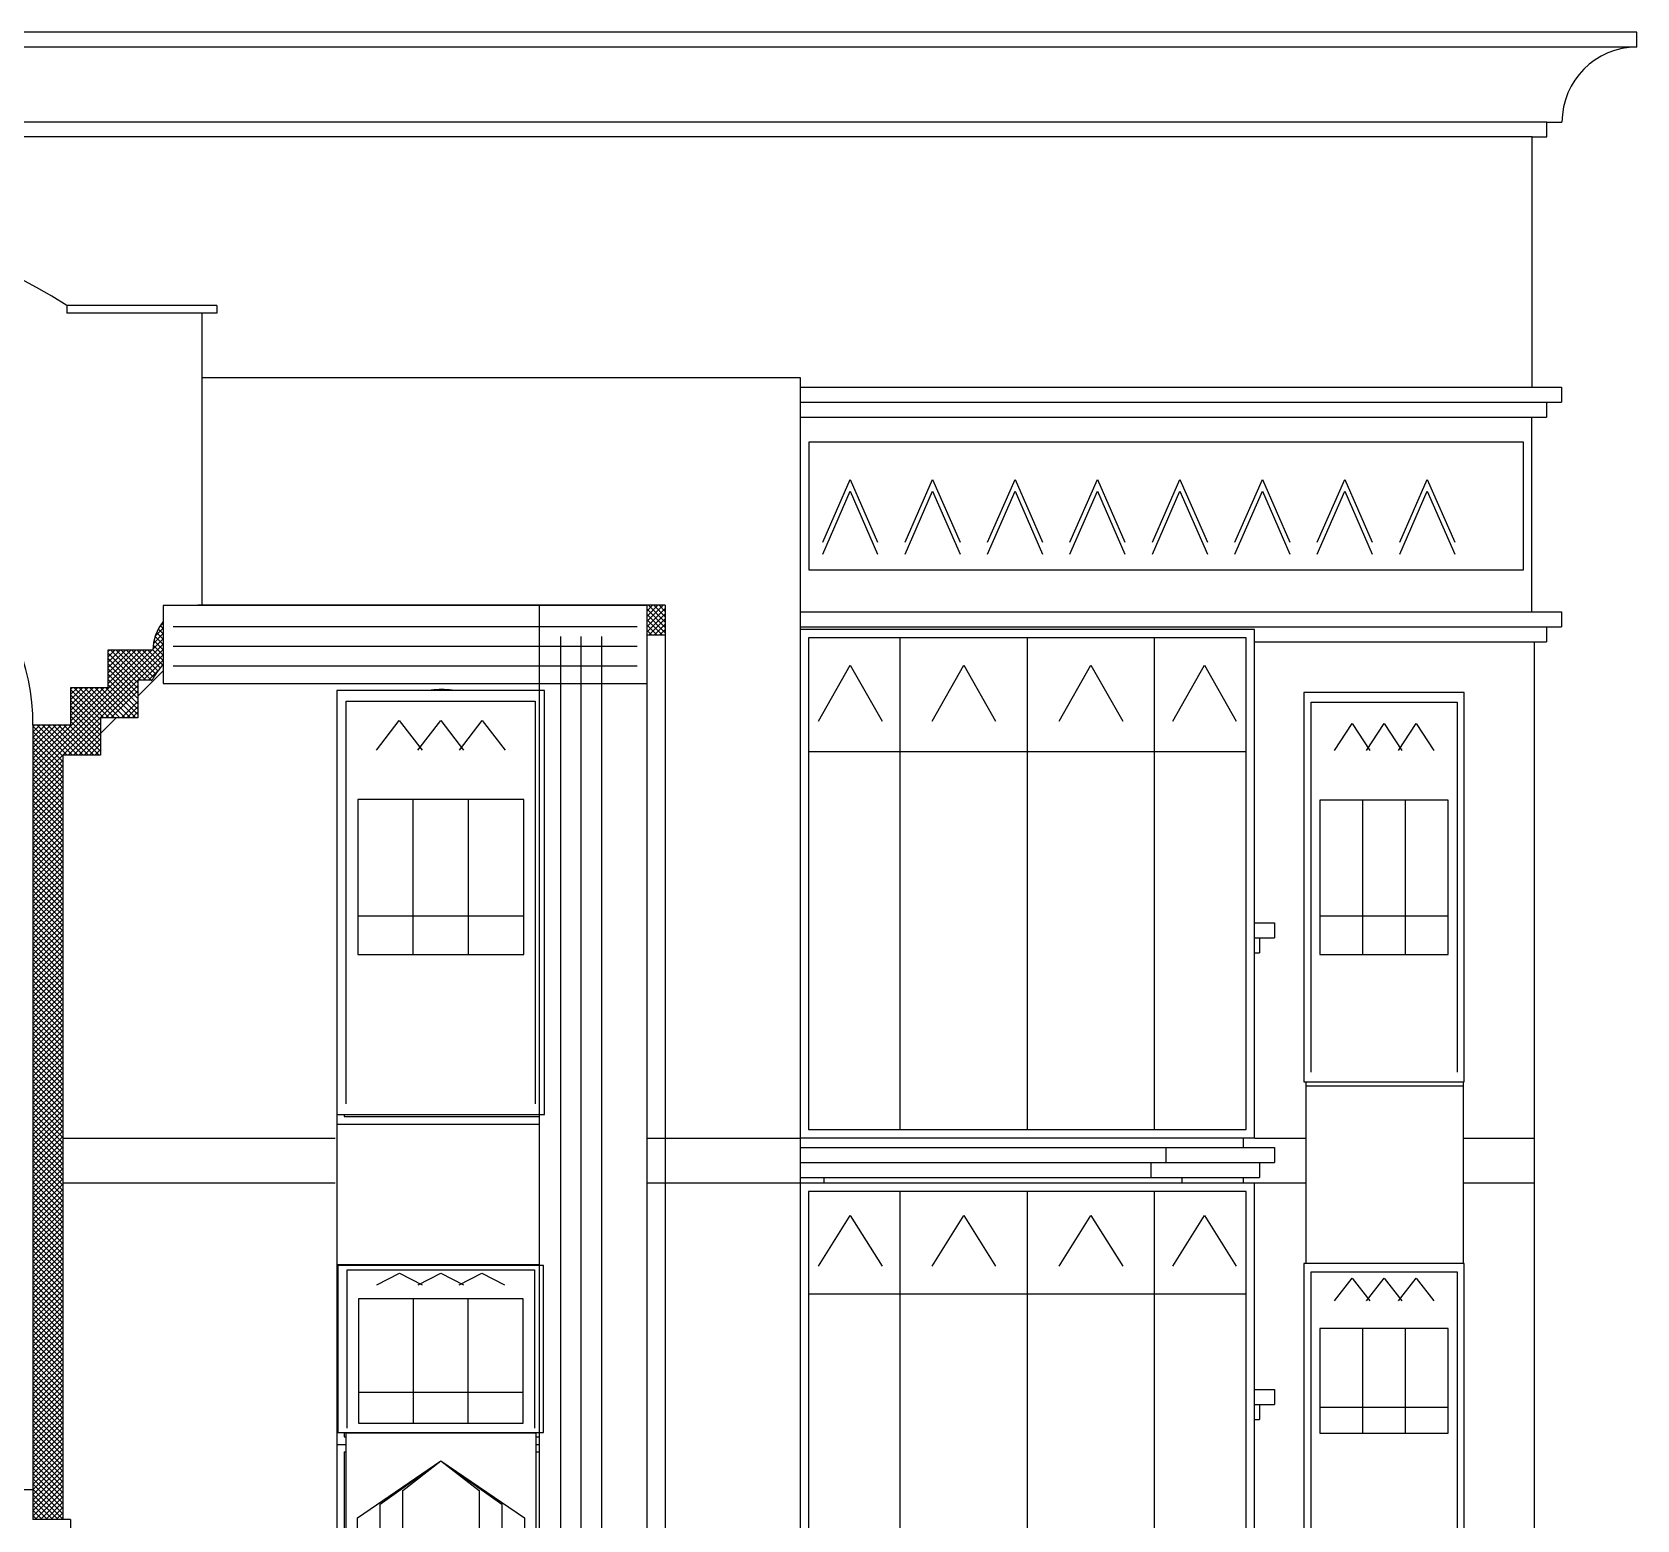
# Model space of a CAD drawing. Header units: inches. Extents: x 330 to 519, y 1494 to 1608.
# Drawn here: x 434.6 to 516.4, y 1531.9 to 1607.7 of the extents above; entities that cross this region are included whole.
import ezdxf

# ---------------------------------------------------------------- set-up
doc = ezdxf.new("R2010")
doc.units = ezdxf.units.IN
doc.header["$MEASUREMENT"] = 0
for name, color, linetype, lineweight in [('01_EXISTING_RETAINED', 7, 'Continuous', 25), ('02_NEW_FACADE', 7, 'Continuous', 25), ('03_NEW_WINDOWS', 7, 'Continuous', 25), ('04_GLAZED_ENCLOSURES', 7, 'Continuous', 25)]:
    doc.layers.add(name, color=color, linetype=linetype, lineweight=lineweight)

# ---------------------------------------------------------------- blocks, each defined once
blk = doc.blocks.new('A_ENCLOSURE_03')
at = {"layer": '04_GLAZED_ENCLOSURES'}
for points in [[(11.57, -11.72), (11.57, 11.72), (-11.57, 11.72), (-11.57, -11.72)], [(11.15, -11.3), (11.15, 11.3), (-11.15, 11.3), (-11.15, -11.3)]]:
    blk.add_lwpolyline(points, close=True, dxfattribs=at)
for points in [[(-6.4792, -11.3), (-6.4792, 11.3)], [(0, -11.3), (0, 11.3)], [(6.4792, -11.3), (6.4792, 11.3)], [(-10.6444, 7.5008), (-9.0246, 10.0792), (-7.4048, 7.5008)], [(-4.8594, 7.5008), (-3.2396, 10.0792), (-1.6198, 7.5008)], [(1.6198, 7.5008), (3.2396, 10.0792), (4.8594, 7.5008)], [(7.4048, 7.5008), (9.0246, 10.0792), (10.6444, 7.5008)], [(-11.15, 6.0944), (11.15, 6.0944)]]:
    blk.add_lwpolyline(points, dxfattribs=at)
blk = doc.blocks.new('A_ENCLOSURE_04')
at = {"layer": '04_GLAZED_ENCLOSURES'}
for points in [[(11.57, -12.945), (11.57, 12.945), (-11.57, 12.945), (-11.57, -12.945)], [(11.15, -12.525), (11.15, 12.525), (-11.15, 12.525), (-11.15, -12.525)]]:
    blk.add_lwpolyline(points, close=True, dxfattribs=at)
for points in [[(-6.4792, -12.525), (-6.4792, 12.525)], [(0, -12.525), (0, 12.525)], [(6.4792, -12.525), (6.4792, 12.525)], [(-10.6444, 8.2848), (-9.0246, 11.1327), (-7.4048, 8.2848)], [(-4.8594, 8.2848), (-3.2396, 11.1327), (-1.6198, 8.2848)], [(1.6198, 8.2848), (3.2396, 11.1327), (4.8594, 8.2848)], [(7.4048, 8.2848), (9.0246, 11.1327), (10.6444, 8.2848)], [(-11.15, 6.7314), (11.15, 6.7314)]]:
    blk.add_lwpolyline(points, dxfattribs=at)
blk = doc.blocks.new('A_WINDOW_03')
at = {"layer": '03_NEW_WINDOWS'}
for points in [[(4.085, -9.925), (4.085, 9.925), (-4.085, 9.925), (-4.085, -9.925)], [(3.268, -3.425), (3.268, 4.43), (-3.268, 4.43), (-3.268, -3.425)]]:
    blk.add_lwpolyline(points, close=True, dxfattribs=at)
for points in [[(-3.717, -9.429), (-3.717, 9.429), (3.717, 9.429), (3.717, -9.429)], [(-2.533, 6.956), (-1.634, 8.346), (-0.735, 6.956)], [(-0.899, 6.956), (0, 8.346), (0.899, 6.956)], [(0.735, 6.956), (1.634, 8.346), (2.533, 6.956)], [(-1.089, -3.425), (-1.089, 4.43)], [(1.089, -3.425), (1.089, 4.43)], [(-3.268, -1.461), (3.268, -1.461)]]:
    blk.add_lwpolyline(points, dxfattribs=at)
blk = doc.blocks.new('A_WINDOW_04')
at = {"layer": '03_NEW_WINDOWS'}
for points in [[(4.085, -8.275), (4.085, 8.275), (-4.085, 8.275), (-4.085, -8.275)], [(3.268, -0.375), (3.268, 4.965), (-3.268, 4.965), (-3.268, -0.375)]]:
    blk.add_lwpolyline(points, close=True, dxfattribs=at)
for points in [[(-3.717, -7.861), (-3.717, 7.861), (3.717, 7.861), (3.717, -7.861)], [(-2.533, 6.372), (-1.634, 7.53), (-0.735, 6.372)], [(-0.899, 6.372), (0, 7.53), (0.899, 6.372)], [(0.735, 6.372), (1.634, 7.53), (2.533, 6.372)], [(-1.089, -0.375), (-1.089, 4.965)], [(1.089, -0.375), (1.089, 4.965)], [(-3.268, 0.96), (3.268, 0.96)]]:
    blk.add_lwpolyline(points, dxfattribs=at)
blk = doc.blocks.new('A_WINDOW_07')
at = {"layer": '03_NEW_WINDOWS'}
for points in [[(5.29, -10.8), (5.29, 10.8), (-5.29, 10.8), (-5.29, -10.8)], [(4.232, -2.65), (4.232, 5.244), (-4.232, 5.244), (-4.232, -2.65)]]:
    blk.add_lwpolyline(points, close=True, dxfattribs=at)
for points in [[(-4.814, -10.26), (-4.814, 10.26), (4.814, 10.26), (4.814, -10.26)], [(-3.28, 7.76), (-2.116, 9.272), (-0.952, 7.76)], [(-1.164, 7.76), (0, 9.272), (1.164, 7.76)], [(0.952, 7.76), (2.116, 9.272), (3.28, 7.76)], [(-1.411, -2.65), (-1.411, 5.244)], [(1.411, -2.65), (1.411, 5.244)], [(-4.232, -0.676), (4.232, -0.676)]]:
    blk.add_lwpolyline(points, dxfattribs=at)
blk = doc.blocks.new('A_WINDOW_08')
at = {"layer": '03_NEW_WINDOWS'}
for points in [[(5.24, -4.25), (5.24, 4.25), (-5.24, 4.25), (-5.24, -4.25)], [(4.192, -3.783), (4.192, 2.55), (-4.192, 2.55), (-4.192, -3.783)]]:
    blk.add_lwpolyline(points, close=True, dxfattribs=at)
for points in [[(-4.768, -4.037), (-4.768, 4.037), (4.768, 4.037), (4.768, -4.037)], [(-3.249, 3.272), (-2.096, 3.867), (-0.943, 3.272)], [(-1.153, 3.272), (0, 3.867), (1.153, 3.272)], [(0.943, 3.272), (2.096, 3.867), (3.249, 3.272)], [(-1.397, -3.783), (-1.397, 2.55)], [(1.397, -3.783), (1.397, 2.55)], [(-4.192, -2.199), (4.192, -2.199)]]:
    blk.add_lwpolyline(points, dxfattribs=at)

msp = doc.modelspace()

# ---------------------------------------------------------------- linework, layer by layer
at = {"layer": '01_EXISTING_RETAINED'}
for p, q in [((516.385, 1607.691), (399.671, 1607.691)), ((516.385, 1606.928), (516.385, 1607.691)), ((516.385, 1606.928), (399.671, 1606.928)), ((511.804, 1603.11), (404.252, 1603.11)), ((511.804, 1603.11), (512.568, 1603.11)), ((511.804, 1602.347), (511.804, 1603.11)), ((511.041, 1602.347), (405.015, 1602.347)), ((511.041, 1589.599), (511.041, 1602.347)), ((511.041, 1602.347), (511.804, 1602.347)), ((444.027, 1593.754), (436.393, 1593.754)), ((436.393, 1593.754), (436.393, 1593.373)), ((444.027, 1593.754), (444.027, 1593.373)), ((444.027, 1593.373), (436.393, 1593.373)), ((443.264, 1593.373), (443.264, 1578.486)), ((443.264, 1590.099), (473.759, 1590.099)), ((473.759, 1590.099), (473.759, 1577.27)), ((473.759, 1589.599), (512.541, 1589.599)), ((512.541, 1589.599), (512.541, 1588.836)), ((473.759, 1588.836), (512.541, 1588.836)), ((511.777, 1588.836), (511.777, 1588.072)), ((473.759, 1588.072), (511.777, 1588.072)), ((511.014, 1588.072), (511.014, 1578.148)), ((443.006, 1578.48), (443.011, 1578.485)), ((466.878, 1578.486), (443.061, 1578.486)), ((443.088, 1578.48), (443.082, 1578.486)), ((443.276, 1578.48), (443.281, 1578.486)), ((443.357, 1578.48), (443.352, 1578.486)), ((443.546, 1578.48), (443.551, 1578.486)), ((443.627, 1578.48), (443.622, 1578.486)), ((443.815, 1578.48), (443.821, 1578.486)), ((443.897, 1578.48), (443.892, 1578.486)), ((444.085, 1578.48), (444.091, 1578.486)), ((444.167, 1578.48), (444.161, 1578.486)), ((444.355, 1578.48), (444.361, 1578.486)), ((444.437, 1578.48), (444.431, 1578.486)), ((444.625, 1578.48), (444.631, 1578.486)), ((444.707, 1578.48), (444.701, 1578.486)), ((444.895, 1578.48), (444.901, 1578.486)), ((444.977, 1578.48), (444.971, 1578.486)), ((445.165, 1578.48), (445.171, 1578.486)), ((445.247, 1578.48), (445.241, 1578.486)), ((445.435, 1578.48), (445.441, 1578.486)), ((445.517, 1578.48), (445.511, 1578.486)), ((445.705, 1578.48), (445.711, 1578.486)), ((445.787, 1578.48), (445.781, 1578.486)), ((445.975, 1578.48), (445.98, 1578.486)), ((446.057, 1578.48), (446.051, 1578.486)), ((446.245, 1578.48), (446.25, 1578.486)), ((446.326, 1578.48), (446.321, 1578.486)), ((446.515, 1578.48), (446.52, 1578.486)), ((446.596, 1578.48), (446.591, 1578.486)), ((446.785, 1578.48), (446.79, 1578.486)), ((446.866, 1578.48), (446.861, 1578.486)), ((447.054, 1578.48), (447.06, 1578.486)), ((447.136, 1578.48), (447.131, 1578.486)), ((447.324, 1578.48), (447.33, 1578.486)), ((447.406, 1578.48), (447.4, 1578.486)), ((447.594, 1578.48), (447.6, 1578.486)), ((447.676, 1578.48), (447.67, 1578.486)), ((447.864, 1578.48), (447.87, 1578.486)), ((447.946, 1578.48), (447.94, 1578.486)), ((448.134, 1578.48), (448.14, 1578.486)), ((448.216, 1578.48), (448.21, 1578.486)), ((448.404, 1578.48), (448.41, 1578.486)), ((448.486, 1578.48), (448.48, 1578.486)), ((448.674, 1578.48), (448.68, 1578.486)), ((448.756, 1578.48), (448.75, 1578.486)), ((448.944, 1578.48), (448.95, 1578.486)), ((449.026, 1578.48), (449.02, 1578.486)), ((449.214, 1578.48), (449.219, 1578.486)), ((449.296, 1578.48), (449.29, 1578.486)), ((449.484, 1578.48), (449.489, 1578.486)), ((449.565, 1578.48), (449.56, 1578.486)), ((449.754, 1578.48), (449.759, 1578.486)), ((449.835, 1578.48), (449.83, 1578.486)), ((450.023, 1578.48), (450.029, 1578.486)), ((450.105, 1578.48), (450.1, 1578.486)), ((450.293, 1578.48), (450.299, 1578.486)), ((450.375, 1578.48), (450.369, 1578.486)), ((450.563, 1578.48), (450.569, 1578.486)), ((450.645, 1578.48), (450.639, 1578.486)), ((450.833, 1578.48), (450.839, 1578.486)), ((450.915, 1578.48), (450.909, 1578.486)), ((451.103, 1578.48), (451.109, 1578.486)), ((451.185, 1578.48), (451.179, 1578.486)), ((451.373, 1578.48), (451.379, 1578.486)), ((451.455, 1578.48), (451.449, 1578.486)), ((451.643, 1578.48), (451.649, 1578.486)), ((451.725, 1578.48), (451.719, 1578.486)), ((451.913, 1578.48), (451.919, 1578.486)), ((451.995, 1578.48), (451.989, 1578.486)), ((452.183, 1578.48), (452.188, 1578.486)), ((452.265, 1578.48), (452.259, 1578.486)), ((452.453, 1578.48), (452.458, 1578.486)), ((452.534, 1578.48), (452.529, 1578.486)), ((452.723, 1578.48), (452.728, 1578.486)), ((452.804, 1578.48), (452.799, 1578.486)), ((452.993, 1578.48), (452.998, 1578.486)), ((453.074, 1578.48), (453.069, 1578.486)), ((453.262, 1578.48), (453.268, 1578.486)), ((453.344, 1578.48), (453.339, 1578.486)), ((453.532, 1578.48), (453.538, 1578.486)), ((453.614, 1578.48), (453.608, 1578.486)), ((453.802, 1578.48), (453.808, 1578.486)), ((453.884, 1578.48), (453.878, 1578.486)), ((454.072, 1578.48), (454.078, 1578.486)), ((454.154, 1578.48), (454.148, 1578.486)), ((454.342, 1578.48), (454.348, 1578.486)), ((454.424, 1578.48), (454.418, 1578.486)), ((454.612, 1578.48), (454.618, 1578.486)), ((454.694, 1578.48), (454.688, 1578.486)), ((454.882, 1578.48), (454.888, 1578.486)), ((454.964, 1578.48), (454.958, 1578.486)), ((455.152, 1578.48), (455.157, 1578.486)), ((455.234, 1578.48), (455.228, 1578.486)), ((455.422, 1578.48), (455.427, 1578.486)), ((455.504, 1578.48), (455.498, 1578.486)), ((455.692, 1578.48), (455.697, 1578.486)), ((455.773, 1578.48), (455.768, 1578.486)), ((455.962, 1578.48), (455.967, 1578.486)), ((456.043, 1578.48), (456.038, 1578.486)), ((456.231, 1578.48), (456.237, 1578.486)), ((456.313, 1578.48), (456.308, 1578.486)), ((456.501, 1578.48), (456.507, 1578.486)), ((456.583, 1578.48), (456.577, 1578.486)), ((456.771, 1578.48), (456.777, 1578.486)), ((456.853, 1578.48), (456.847, 1578.486)), ((457.041, 1578.48), (457.047, 1578.486)), ((457.123, 1578.48), (457.117, 1578.486)), ((457.311, 1578.48), (457.317, 1578.486)), ((457.393, 1578.48), (457.387, 1578.486)), ((457.581, 1578.48), (457.587, 1578.486)), ((457.663, 1578.48), (457.657, 1578.486)), ((457.851, 1578.48), (457.857, 1578.486)), ((457.933, 1578.48), (457.927, 1578.486)), ((458.121, 1578.48), (458.127, 1578.486)), ((458.203, 1578.48), (458.197, 1578.486)), ((458.391, 1578.48), (458.396, 1578.486)), ((458.473, 1578.48), (458.467, 1578.486)), ((458.661, 1578.48), (458.666, 1578.486)), ((458.742, 1578.48), (458.737, 1578.486)), ((458.931, 1578.48), (458.936, 1578.486)), ((459.012, 1578.48), (459.007, 1578.486)), ((459.201, 1578.48), (459.206, 1578.486)), ((459.282, 1578.48), (459.277, 1578.486)), ((459.47, 1578.48), (459.476, 1578.486)), ((459.552, 1578.48), (459.547, 1578.486)), ((459.74, 1578.48), (459.746, 1578.486)), ((459.822, 1578.48), (459.816, 1578.486)), ((460.01, 1578.48), (460.016, 1578.486)), ((460.092, 1578.48), (460.086, 1578.486)), ((460.28, 1578.48), (460.286, 1578.486)), ((460.362, 1578.48), (460.356, 1578.486)), ((460.55, 1578.48), (460.556, 1578.486)), ((460.632, 1578.48), (460.626, 1578.486)), ((460.82, 1578.48), (460.826, 1578.486)), ((460.902, 1578.48), (460.896, 1578.486)), ((461.09, 1578.48), (461.096, 1578.486)), ((461.172, 1578.48), (461.166, 1578.486)), ((461.36, 1578.48), (461.365, 1578.486)), ((461.442, 1578.48), (461.436, 1578.486)), ((461.63, 1578.48), (461.635, 1578.486)), ((461.712, 1578.48), (461.706, 1578.486)), ((461.9, 1578.48), (461.905, 1578.486)), ((461.981, 1578.48), (461.976, 1578.486)), ((462.17, 1578.48), (462.175, 1578.486)), ((462.251, 1578.48), (462.246, 1578.486)), ((462.439, 1578.48), (462.445, 1578.486)), ((462.521, 1578.48), (462.516, 1578.486)), ((462.709, 1578.48), (462.715, 1578.486)), ((462.791, 1578.48), (462.785, 1578.486)), ((462.979, 1578.48), (462.985, 1578.486)), ((463.061, 1578.48), (463.055, 1578.486)), ((463.249, 1578.48), (463.255, 1578.486)), ((463.331, 1578.48), (463.325, 1578.486)), ((463.519, 1578.48), (463.525, 1578.486)), ((463.601, 1578.48), (463.595, 1578.486)), ((463.789, 1578.48), (463.795, 1578.486)), ((463.871, 1578.48), (463.865, 1578.486)), ((464.059, 1578.48), (464.065, 1578.486)), ((464.141, 1578.48), (464.135, 1578.486)), ((464.329, 1578.48), (464.335, 1578.486)), ((464.411, 1578.48), (464.405, 1578.486)), ((464.599, 1578.48), (464.604, 1578.486)), ((464.681, 1578.48), (464.675, 1578.486)), ((464.869, 1578.48), (464.874, 1578.486)), ((464.95, 1578.48), (464.945, 1578.486)), ((465.139, 1578.48), (465.144, 1578.486)), ((465.22, 1578.48), (465.215, 1578.486)), ((465.409, 1578.48), (465.414, 1578.486)), ((465.49, 1578.48), (465.485, 1578.486)), ((465.678, 1578.48), (465.684, 1578.486)), ((465.76, 1578.48), (465.755, 1578.486)), ((465.948, 1578.48), (465.954, 1578.486)), ((465.95, 1577.672), (466.764, 1578.486)), ((465.95, 1577.942), (466.494, 1578.486)), ((465.95, 1578.212), (466.224, 1578.486)), ((465.95, 1577.402), (466.878, 1578.33)), ((466.878, 1577.362), (465.95, 1578.29)), ((466.878, 1577.632), (466.024, 1578.486)), ((466.878, 1577.902), (466.294, 1578.486)), ((466.878, 1578.172), (466.564, 1578.486)), ((466.878, 1578.486), (466.878, 1528.099)), ((473.759, 1578.148), (512.541, 1578.148)), ((512.541, 1578.148), (512.541, 1577.384)), ((440.879, 1576.894), (441.3, 1577.314)), ((441.108, 1577.392), (441.3, 1577.584)), ((441.3, 1577.298), (441.146, 1577.452)), ((441.3, 1577.568), (441.259, 1577.609)), ((465.95, 1577.132), (466.878, 1578.06)), ((466.878, 1577.092), (465.95, 1578.02)), ((466.742, 1576.959), (465.95, 1577.75)), ((466.472, 1576.959), (465.95, 1577.48)), ((466.047, 1576.959), (466.878, 1577.791)), ((466.317, 1576.959), (466.878, 1577.521)), ((473.759, 1577.384), (512.541, 1577.384)), ((511.777, 1577.384), (511.777, 1576.621)), ((434.663, 1569.867), (441.3, 1576.504)), ((440.771, 1576.245), (441.3, 1576.774)), ((440.797, 1576.541), (441.3, 1577.044)), ((441.3, 1576.219), (440.825, 1576.694)), ((441.3, 1576.489), (440.883, 1576.905)), ((441.3, 1576.759), (440.957, 1577.101)), ((441.3, 1577.029), (441.045, 1577.283)), ((466.202, 1576.959), (465.95, 1577.211)), ((466.878, 1576.959), (465.95, 1576.959)), ((466.586, 1576.959), (466.878, 1577.251)), ((496.92, 1576.621), (511.777, 1576.621)), ((511.149, 1576.621), (511.149, 1494.711)), ((434.663, 1569.597), (441.3, 1576.234)), ((434.663, 1570.137), (440.721, 1576.195)), ((434.663, 1570.407), (440.451, 1576.195)), ((434.663, 1569.328), (441.3, 1575.965)), ((438.48, 1574.494), (440.181, 1576.195)), ((438.48, 1574.764), (439.911, 1576.195)), ((438.48, 1575.034), (439.641, 1576.195)), ((438.48, 1575.304), (439.372, 1576.195)), ((438.48, 1575.574), (439.102, 1576.195)), ((438.48, 1575.844), (438.832, 1576.195)), ((438.48, 1576.114), (438.562, 1576.195)), ((440.77, 1576.195), (438.48, 1576.195)), ((438.48, 1576.195), (438.48, 1574.287)), ((440.007, 1574.543), (438.48, 1576.07)), ((440.007, 1574.273), (438.48, 1575.8)), ((440.151, 1574.669), (438.624, 1576.195)), ((440.421, 1574.669), (438.894, 1576.195)), ((440.716, 1574.644), (439.164, 1576.195)), ((440.815, 1574.815), (439.434, 1576.195)), ((440.919, 1574.981), (439.704, 1576.195)), ((441.027, 1575.142), (439.974, 1576.195)), ((441.14, 1575.299), (440.244, 1576.195)), ((440.274, 1574.669), (441.3, 1575.695)), ((441.258, 1575.451), (440.514, 1576.195)), ((441.3, 1575.679), (440.784, 1576.195)), ((441.3, 1575.949), (440.786, 1576.463)), ((440.007, 1574.003), (438.48, 1575.53)), ((440.007, 1573.733), (438.48, 1575.26)), ((440.007, 1573.463), (438.48, 1574.99)), ((440.007, 1573.862), (441.3, 1575.155)), ((440.544, 1574.669), (441.05, 1575.175)), ((436.572, 1572.586), (438.273, 1574.287)), ((436.572, 1572.856), (438.003, 1574.287)), ((436.572, 1573.126), (437.733, 1574.287)), ((436.572, 1573.395), (437.463, 1574.287)), ((436.572, 1573.665), (437.193, 1574.287)), ((436.572, 1573.935), (436.923, 1574.287)), ((436.572, 1574.205), (436.653, 1574.287)), ((438.48, 1574.287), (436.572, 1574.287)), ((436.572, 1574.287), (436.572, 1572.378)), ((438.098, 1572.673), (436.572, 1574.199)), ((438.281, 1572.76), (436.754, 1574.287)), ((438.551, 1572.76), (437.024, 1574.287)), ((438.821, 1572.76), (437.294, 1574.287)), ((439.091, 1572.76), (437.564, 1574.287)), ((439.361, 1572.76), (437.834, 1574.287)), ((439.631, 1572.76), (438.104, 1574.287)), ((438.365, 1572.76), (440.007, 1574.402)), ((439.9, 1572.76), (438.374, 1574.287)), ((440.007, 1573.193), (438.48, 1574.72)), ((440.007, 1572.923), (438.48, 1574.45)), ((438.635, 1572.76), (440.007, 1574.132)), ((440.007, 1574.669), (440.007, 1572.76)), ((440.729, 1574.669), (440.007, 1574.669)), ((455.484, 1574.191), (455.484, 1574.165)), ((438.098, 1572.403), (436.572, 1573.929)), ((438.098, 1572.133), (436.572, 1573.66)), ((438.098, 1571.863), (436.572, 1573.39)), ((439.175, 1572.76), (440.007, 1573.592)), ((439.445, 1572.76), (440.007, 1573.322)), ((436.457, 1570.851), (438.098, 1572.493)), ((438.098, 1571.593), (436.572, 1573.12)), ((438.098, 1571.323), (436.572, 1572.85)), ((438.098, 1571.053), (436.572, 1572.58)), ((436.997, 1570.851), (438.905, 1572.76)), ((438.098, 1572.76), (438.098, 1570.851)), ((440.007, 1572.76), (438.098, 1572.76)), ((439.715, 1572.76), (440.007, 1573.052)), ((434.663, 1570.677), (436.364, 1572.378)), ((434.663, 1570.947), (436.094, 1572.378)), ((434.663, 1571.217), (435.824, 1572.378)), ((434.663, 1571.487), (435.554, 1572.378)), ((434.663, 1571.757), (435.285, 1572.378)), ((434.663, 1572.027), (435.015, 1572.378)), ((434.663, 1572.297), (434.745, 1572.378)), ((434.663, 1572.378), (434.663, 1531.917)), ((436.572, 1572.378), (434.663, 1572.378)), ((436.19, 1570.802), (434.663, 1572.329)), ((436.19, 1570.532), (434.663, 1572.059)), ((436.19, 1570.263), (434.663, 1571.789)), ((436.411, 1570.851), (434.884, 1572.378)), ((436.681, 1570.851), (435.154, 1572.378)), ((436.951, 1570.851), (435.424, 1572.378)), ((437.22, 1570.851), (435.694, 1572.378)), ((437.49, 1570.851), (435.964, 1572.378)), ((437.76, 1570.851), (436.233, 1572.378)), ((438.03, 1570.851), (436.503, 1572.378)), ((436.727, 1570.851), (438.098, 1572.223)), ((437.267, 1570.851), (438.098, 1571.683)), ((436.19, 1569.993), (434.663, 1571.519)), ((436.19, 1569.723), (434.663, 1571.25)), ((436.19, 1569.453), (434.663, 1570.98)), ((436.19, 1570.851), (436.19, 1531.917)), ((438.098, 1570.851), (436.19, 1570.851)), ((437.536, 1570.851), (438.098, 1571.413)), ((437.806, 1570.851), (438.098, 1571.143)), ((436.19, 1569.183), (434.663, 1570.71)), ((434.663, 1569.058), (436.19, 1570.584)), ((436.19, 1568.913), (434.663, 1570.44)), ((434.663, 1568.788), (436.19, 1570.315)), ((436.19, 1568.643), (434.663, 1570.17)), ((434.663, 1568.518), (436.19, 1570.045)), ((436.19, 1568.373), (434.663, 1569.9)), ((434.663, 1568.248), (436.19, 1569.775)), ((436.19, 1568.103), (434.663, 1569.63)), ((434.663, 1567.978), (436.19, 1569.505)), ((436.19, 1567.833), (434.663, 1569.36)), ((434.663, 1567.708), (436.19, 1569.235)), ((436.19, 1567.563), (434.663, 1569.09)), ((434.663, 1567.438), (436.19, 1568.965)), ((436.19, 1567.293), (434.663, 1568.82)), ((434.663, 1567.168), (436.19, 1568.695)), ((436.19, 1567.024), (434.663, 1568.55)), ((434.663, 1566.898), (436.19, 1568.425)), ((436.19, 1566.754), (434.663, 1568.281)), ((434.663, 1566.628), (436.19, 1568.155)), ((436.19, 1566.484), (434.663, 1568.011)), ((434.663, 1566.359), (436.19, 1567.885)), ((436.19, 1566.214), (434.663, 1567.741)), ((434.663, 1566.089), (436.19, 1567.615)), ((436.19, 1565.944), (434.663, 1567.471)), ((434.663, 1565.819), (436.19, 1567.346)), ((436.19, 1565.674), (434.663, 1567.201)), ((434.663, 1565.549), (436.19, 1567.076)), ((436.19, 1565.404), (434.663, 1566.931)), ((434.663, 1565.279), (436.19, 1566.806)), ((436.19, 1565.134), (434.663, 1566.661)), ((434.663, 1565.009), (436.19, 1566.536)), ((436.19, 1564.864), (434.663, 1566.391)), ((434.663, 1564.739), (436.19, 1566.266)), ((436.19, 1564.594), (434.663, 1566.121)), ((434.663, 1564.469), (436.19, 1565.996)), ((436.19, 1564.324), (434.663, 1565.851)), ((434.663, 1564.199), (436.19, 1565.726)), ((436.19, 1564.055), (434.663, 1565.581)), ((434.663, 1563.929), (436.19, 1565.456)), ((436.19, 1563.785), (434.663, 1565.311)), ((434.663, 1563.659), (436.19, 1565.186)), ((436.19, 1563.515), (434.663, 1565.042)), ((434.663, 1563.389), (436.19, 1564.916)), ((436.19, 1563.245), (434.663, 1564.772)), ((434.663, 1563.12), (436.19, 1564.646)), ((436.19, 1562.975), (434.663, 1564.502)), ((434.663, 1562.85), (436.19, 1564.376)), ((436.19, 1562.705), (434.663, 1564.232)), ((434.663, 1562.58), (436.19, 1564.107)), ((436.19, 1562.435), (434.663, 1563.962)), ((434.663, 1562.31), (436.19, 1563.837)), ((436.19, 1562.165), (434.663, 1563.692)), ((434.663, 1562.04), (436.19, 1563.567)), ((436.19, 1561.895), (434.663, 1563.422)), ((434.663, 1561.77), (436.19, 1563.297)), ((436.19, 1561.625), (434.663, 1563.152)), ((434.663, 1561.5), (436.19, 1563.027)), ((436.19, 1561.355), (434.663, 1562.882)), ((434.663, 1561.23), (436.19, 1562.757)), ((436.19, 1561.085), (434.663, 1562.612)), ((434.663, 1560.96), (436.19, 1562.487)), ((436.19, 1560.816), (434.663, 1562.342)), ((434.663, 1560.69), (436.19, 1562.217)), ((436.19, 1560.546), (434.663, 1562.073)), ((434.663, 1560.42), (436.19, 1561.947)), ((436.19, 1560.276), (434.663, 1561.803)), ((496.92, 1562.311), (497.916, 1562.311)), ((497.916, 1562.311), (497.916, 1561.548)), ((434.663, 1560.151), (436.19, 1561.677)), ((436.19, 1560.006), (434.663, 1561.533)), ((434.663, 1559.881), (436.19, 1561.407)), ((436.19, 1559.736), (434.663, 1561.263)), ((434.663, 1559.611), (436.19, 1561.138)), ((436.19, 1559.466), (434.663, 1560.993)), ((496.92, 1561.548), (497.916, 1561.548)), ((497.152, 1561.548), (497.152, 1560.785)), ((434.663, 1559.341), (436.19, 1560.868)), ((436.19, 1559.196), (434.663, 1560.723)), ((434.663, 1559.071), (436.19, 1560.598)), ((436.19, 1558.926), (434.663, 1560.453)), ((434.663, 1558.801), (436.19, 1560.328)), ((436.19, 1558.656), (434.663, 1560.183)), ((496.92, 1560.785), (497.152, 1560.785)), ((434.663, 1558.531), (436.19, 1560.058)), ((436.19, 1558.386), (434.663, 1559.913)), ((434.663, 1558.261), (436.19, 1559.788)), ((436.19, 1558.116), (434.663, 1559.643)), ((434.663, 1557.991), (436.19, 1559.518)), ((436.19, 1557.847), (434.663, 1559.373)), ((434.663, 1557.721), (436.19, 1559.248)), ((436.19, 1557.577), (434.663, 1559.103)), ((434.663, 1557.451), (436.19, 1558.978)), ((436.19, 1557.307), (434.663, 1558.834)), ((434.663, 1557.181), (436.19, 1558.708)), ((436.19, 1557.037), (434.663, 1558.564)), ((434.663, 1556.912), (436.19, 1558.438)), ((436.19, 1556.767), (434.663, 1558.294)), ((434.663, 1556.642), (436.19, 1558.168)), ((436.19, 1556.497), (434.663, 1558.024)), ((434.663, 1556.372), (436.19, 1557.899)), ((436.19, 1556.227), (434.663, 1557.754)), ((434.663, 1556.102), (436.19, 1557.629)), ((436.19, 1555.957), (434.663, 1557.484)), ((434.663, 1555.832), (436.19, 1557.359)), ((436.19, 1555.687), (434.663, 1557.214)), ((434.663, 1555.562), (436.19, 1557.089)), ((436.19, 1555.417), (434.663, 1556.944)), ((434.663, 1555.292), (436.19, 1556.819)), ((436.19, 1555.147), (434.663, 1556.674)), ((434.663, 1555.022), (436.19, 1556.549)), ((436.19, 1554.877), (434.663, 1556.404)), ((434.663, 1554.752), (436.19, 1556.279)), ((436.19, 1554.608), (434.663, 1556.134)), ((434.663, 1554.482), (436.19, 1556.009)), ((436.19, 1554.338), (434.663, 1555.865)), ((434.663, 1554.212), (436.19, 1555.739)), ((436.19, 1554.068), (434.663, 1555.595)), ((434.663, 1553.943), (436.19, 1555.469)), ((436.19, 1553.798), (434.663, 1555.325)), ((434.663, 1553.673), (436.19, 1555.199)), ((436.19, 1553.528), (434.663, 1555.055)), ((434.663, 1553.403), (436.19, 1554.93)), ((436.19, 1553.258), (434.663, 1554.785)), ((434.663, 1553.133), (436.19, 1554.66)), ((436.19, 1552.988), (434.663, 1554.515)), ((434.663, 1552.863), (436.19, 1554.39)), ((436.19, 1552.718), (434.663, 1554.245)), ((434.663, 1552.593), (436.19, 1554.12)), ((436.19, 1552.448), (434.663, 1553.975)), ((434.663, 1552.323), (436.19, 1553.85)), ((436.19, 1552.178), (434.663, 1553.705)), ((434.663, 1552.053), (436.19, 1553.58)), ((499.521, 1554.185), (499.521, 1544.965)), ((499.521, 1553.997), (507.537, 1553.997)), ((507.537, 1554.185), (507.537, 1544.965)), ((436.19, 1551.908), (434.663, 1553.435)), ((434.663, 1551.783), (436.19, 1553.31)), ((436.19, 1551.639), (434.663, 1553.165)), ((434.663, 1551.513), (436.19, 1553.04)), ((436.19, 1551.369), (434.663, 1552.895)), ((434.663, 1551.243), (436.19, 1552.77)), ((436.19, 1551.099), (434.663, 1552.626)), ((434.663, 1550.973), (436.19, 1552.5)), ((436.19, 1550.829), (434.663, 1552.356)), ((434.663, 1550.704), (436.19, 1552.23)), ((436.19, 1550.559), (434.663, 1552.086)), ((434.663, 1550.434), (436.19, 1551.96)), ((450.14, 1552.538), (450.14, 1528.099)), ((450.14, 1552.052), (460.45, 1552.052)), ((450.522, 1552.535), (450.522, 1552.434)), ((450.522, 1552.434), (460.447, 1552.434)), ((460.447, 1552.535), (460.447, 1552.434)), ((436.19, 1550.289), (434.663, 1551.816)), ((434.663, 1550.164), (436.19, 1551.691)), ((436.19, 1550.019), (434.663, 1551.546)), ((434.663, 1549.894), (436.19, 1551.421)), ((436.19, 1549.749), (434.663, 1551.276)), ((434.663, 1549.624), (436.19, 1551.151)), ((436.19, 1551.346), (450.055, 1551.346)), ((465.95, 1551.346), (473.746, 1551.346)), ((473.759, 1551.34), (473.759, 1549.06)), ((496.327, 1551.34), (496.327, 1550.86)), ((496.914, 1551.346), (499.521, 1551.346)), ((507.537, 1551.346), (511.149, 1551.346)), ((436.19, 1549.479), (434.663, 1551.006)), ((434.663, 1549.354), (436.19, 1550.881)), ((436.19, 1549.209), (434.663, 1550.736)), ((434.663, 1549.084), (436.19, 1550.611)), ((436.19, 1548.939), (434.663, 1550.466)), ((434.663, 1548.814), (436.19, 1550.341)), ((473.759, 1550.86), (497.916, 1550.86)), ((492.389, 1550.86), (492.389, 1550.097)), ((497.916, 1550.86), (497.916, 1550.097)), ((436.19, 1548.669), (434.663, 1550.196)), ((434.663, 1548.544), (436.19, 1550.071)), ((436.19, 1548.4), (434.663, 1549.926)), ((434.663, 1548.274), (436.19, 1549.801)), ((436.19, 1548.13), (434.663, 1549.657)), ((434.663, 1548.004), (436.19, 1549.531)), ((473.759, 1550.097), (497.916, 1550.097)), ((491.625, 1550.097), (491.625, 1549.333)), ((497.152, 1550.097), (497.152, 1549.333)), ((436.19, 1547.86), (434.663, 1549.387)), ((434.663, 1547.735), (436.19, 1549.261)), ((436.19, 1547.59), (434.663, 1549.117)), ((434.663, 1547.465), (436.19, 1548.991)), ((436.19, 1547.32), (434.663, 1548.847)), ((434.663, 1547.195), (436.19, 1548.722)), ((436.19, 1549.056), (450.055, 1549.056)), ((465.95, 1549.056), (473.748, 1549.056)), ((473.759, 1549.333), (497.152, 1549.333)), ((474.951, 1549.333), (474.951, 1549.06)), ((493.197, 1549.333), (493.197, 1549.06)), ((496.327, 1549.333), (496.327, 1549.06)), ((496.912, 1549.056), (499.521, 1549.056)), ((507.537, 1549.056), (511.149, 1549.056)), ((436.19, 1547.05), (434.663, 1548.577)), ((434.663, 1546.925), (436.19, 1548.452)), ((436.19, 1546.78), (434.663, 1548.307)), ((434.663, 1546.655), (436.19, 1548.182)), ((436.19, 1546.51), (434.663, 1548.037)), ((434.663, 1546.385), (436.19, 1547.912)), ((436.19, 1546.24), (434.663, 1547.767)), ((434.663, 1546.115), (436.19, 1547.642)), ((436.19, 1545.97), (434.663, 1547.497)), ((434.663, 1545.845), (436.19, 1547.372)), ((436.19, 1545.7), (434.663, 1547.227)), ((434.663, 1545.575), (436.19, 1547.102)), ((436.19, 1545.431), (434.663, 1546.957)), ((434.663, 1545.305), (436.19, 1546.832)), ((436.19, 1545.161), (434.663, 1546.687)), ((434.663, 1545.035), (436.19, 1546.562)), ((436.19, 1544.891), (434.663, 1546.418)), ((434.663, 1544.765), (436.19, 1546.292)), ((436.19, 1544.621), (434.663, 1546.148)), ((434.663, 1544.496), (436.19, 1546.022)), ((436.19, 1544.351), (434.663, 1545.878)), ((434.663, 1544.226), (436.19, 1545.753)), ((436.19, 1544.081), (434.663, 1545.608)), ((434.663, 1543.956), (436.19, 1545.483)), ((436.19, 1543.811), (434.663, 1545.338)), ((434.663, 1543.686), (436.19, 1545.213)), ((436.19, 1543.541), (434.663, 1545.068)), ((434.663, 1543.416), (436.19, 1544.943)), ((436.19, 1543.271), (434.663, 1544.798)), ((434.663, 1543.146), (436.19, 1544.673)), ((450.14, 1544.895), (460.45, 1544.895)), ((455.484, 1544.895), (455.484, 1544.865)), ((436.19, 1543.001), (434.663, 1544.528)), ((434.663, 1542.876), (436.19, 1544.403)), ((436.19, 1542.731), (434.663, 1544.258)), ((434.663, 1542.606), (436.19, 1544.133)), ((436.19, 1542.461), (434.663, 1543.988)), ((434.663, 1542.336), (436.19, 1543.863)), ((436.19, 1542.192), (434.663, 1543.718)), ((434.663, 1542.066), (436.19, 1543.593)), ((436.19, 1541.922), (434.663, 1543.449)), ((434.663, 1541.796), (436.19, 1543.323)), ((436.19, 1541.652), (434.663, 1543.179)), ((434.663, 1541.527), (436.19, 1543.053)), ((436.19, 1541.382), (434.663, 1542.909)), ((434.663, 1541.257), (436.19, 1542.783)), ((436.19, 1541.112), (434.663, 1542.639)), ((434.663, 1540.987), (436.19, 1542.514)), ((436.19, 1540.842), (434.663, 1542.369)), ((434.663, 1540.717), (436.19, 1542.244)), ((436.19, 1540.572), (434.663, 1542.099)), ((434.663, 1540.447), (436.19, 1541.974)), ((436.19, 1540.302), (434.663, 1541.829)), ((434.663, 1540.177), (436.19, 1541.704)), ((436.19, 1540.032), (434.663, 1541.559)), ((434.663, 1539.907), (436.19, 1541.434)), ((436.19, 1539.762), (434.663, 1541.289)), ((434.663, 1539.637), (436.19, 1541.164)), ((436.19, 1539.492), (434.663, 1541.019)), ((434.663, 1539.367), (436.19, 1540.894)), ((436.19, 1539.223), (434.663, 1540.749)), ((434.663, 1539.097), (436.19, 1540.624)), ((436.19, 1538.953), (434.663, 1540.479)), ((434.663, 1538.827), (436.19, 1540.354)), ((436.19, 1538.683), (434.663, 1540.21)), ((434.663, 1538.557), (436.19, 1540.084)), ((436.19, 1538.413), (434.663, 1539.94)), ((434.663, 1538.288), (436.19, 1539.814)), ((436.19, 1538.143), (434.663, 1539.67)), ((434.663, 1538.018), (436.19, 1539.545)), ((436.19, 1537.873), (434.663, 1539.4)), ((434.663, 1537.748), (436.19, 1539.275)), ((436.19, 1537.603), (434.663, 1539.13)), ((434.663, 1537.478), (436.19, 1539.005)), ((436.19, 1537.333), (434.663, 1538.86)), ((434.663, 1537.208), (436.19, 1538.735)), ((436.19, 1537.063), (434.663, 1538.59)), ((434.663, 1536.938), (436.19, 1538.465)), ((436.19, 1536.793), (434.663, 1538.32)), ((434.663, 1536.668), (436.19, 1538.195)), ((436.19, 1536.523), (434.663, 1538.05)), ((496.92, 1538.531), (497.916, 1538.531)), ((497.916, 1538.531), (497.916, 1537.768)), ((434.663, 1536.398), (436.19, 1537.925)), ((436.19, 1536.253), (434.663, 1537.78)), ((434.663, 1536.128), (436.19, 1537.655)), ((436.19, 1535.984), (434.663, 1537.51)), ((434.663, 1535.858), (436.19, 1537.385)), ((436.19, 1535.714), (434.663, 1537.241)), ((496.92, 1537.768), (497.916, 1537.768)), ((497.152, 1537.768), (497.152, 1537.004)), ((434.663, 1535.588), (436.19, 1537.115)), ((436.19, 1535.444), (434.663, 1536.971)), ((434.663, 1535.319), (436.19, 1536.845)), ((436.19, 1535.174), (434.663, 1536.701)), ((434.663, 1535.049), (436.19, 1536.575)), ((436.19, 1534.904), (434.663, 1536.431)), ((496.92, 1537.004), (497.152, 1537.004)), ((434.663, 1534.779), (436.19, 1536.306)), ((436.19, 1534.634), (434.663, 1536.161)), ((434.663, 1534.509), (436.19, 1536.036)), ((436.19, 1534.364), (434.663, 1535.891)), ((434.663, 1534.239), (436.19, 1535.766)), ((436.19, 1534.094), (434.663, 1535.621)), ((450.14, 1535.734), (450.6, 1535.734)), ((450.522, 1536.335), (450.522, 1536.115)), ((450.522, 1536.115), (450.6, 1536.115)), ((452.812, 1536.335), (452.812, 1536.3)), ((455.103, 1536.335), (455.103, 1536.3)), ((455.484, 1536.335), (455.484, 1536.3)), ((455.866, 1536.335), (455.866, 1536.3)), ((458.156, 1536.335), (458.156, 1536.3)), ((460.3, 1536.115), (460.447, 1536.115)), ((460.3, 1535.734), (460.45, 1535.734)), ((460.447, 1536.335), (460.447, 1536.115)), ((434.663, 1533.969), (436.19, 1535.496)), ((436.19, 1533.824), (434.663, 1535.351)), ((434.663, 1533.699), (436.19, 1535.226)), ((436.19, 1533.554), (434.663, 1535.081)), ((434.663, 1533.429), (436.19, 1534.956)), ((436.19, 1533.284), (434.663, 1534.811)), ((450.522, 1535.352), (450.6, 1535.352)), ((450.522, 1535.352), (450.522, 1528.481)), ((450.522, 1535.352), (450.522, 1528.099)), ((460.3, 1535.352), (460.447, 1535.352)), ((460.447, 1535.352), (460.447, 1528.481)), ((460.447, 1535.352), (460.447, 1528.099)), ((434.663, 1533.159), (436.19, 1534.686)), ((436.19, 1533.015), (434.663, 1534.541)), ((434.663, 1532.889), (436.19, 1534.416)), ((436.19, 1532.745), (434.663, 1534.271)), ((434.663, 1532.619), (436.19, 1534.146)), ((436.19, 1532.475), (434.663, 1534.002)), ((411.892, 1533.443), (434.663, 1533.443)), ((434.663, 1532.349), (436.19, 1533.876)), ((436.19, 1532.205), (434.663, 1533.732)), ((434.663, 1532.08), (436.19, 1533.606)), ((436.208, 1531.917), (434.663, 1533.462)), ((435.938, 1531.917), (434.663, 1533.192)), ((434.77, 1531.917), (436.19, 1533.337)), ((435.668, 1531.917), (434.663, 1532.922)), ((435.399, 1531.917), (434.663, 1532.652)), ((435.129, 1531.917), (434.663, 1532.382)), ((435.04, 1531.917), (436.19, 1533.067)), ((435.31, 1531.917), (436.19, 1532.797)), ((435.58, 1531.917), (436.19, 1532.527)), ((434.859, 1531.917), (434.663, 1532.112)), ((436.572, 1531.917), (434.663, 1531.917)), ((435.85, 1531.917), (436.19, 1532.257)), ((436.119, 1531.917), (436.19, 1531.987)), ((436.572, 1531.917), (436.572, 1530.008))]:
    msp.add_line(p, q, dxfattribs=at)
for centre, radius, start, end in [((516.385, 1603.11), 3.817, 90, 180), ((423.061, 1573.304), 24.412, 56.89843, 123.10157), ((423.277, 1572.378), 11.386, 0, 180), ((443.061, 1576.195), 2.29, 90, 94.03495), ((443.061, 1576.195), 2.29, 140.24494, 180), ((445.87, 1571.768), 5.902, 140.73513, 150.56343), ((455.484, 1568.847), 5.344, 84.31463, 95.68537)]:
    msp.add_arc(centre, radius, start, end, dxfattribs=at)
at = {"layer": '02_NEW_FACADE'}
for points in [[(510.6, 1580.3), (510.6, 1586.8), (474.2, 1586.8), (474.2, 1580.3)], [(465.95, 1574.5), (465.95, 1578.48), (441.3, 1578.48), (441.3, 1574.5)], [(465.95, 1528.12), (465.95, 1578.48), (460.45, 1578.48), (460.45, 1528.12)], [(460.3, 1528.3), (460.3, 1536.3), (450.6, 1536.3), (450.6, 1528.3)]]:
    msp.add_lwpolyline(points, close=True, dxfattribs=at)
for points in [[(474.9, 1581.7), (476.3, 1584.9), (477.7, 1581.7)], [(479.1, 1581.7), (480.5, 1584.9), (481.9, 1581.7)], [(483.3, 1581.7), (484.7, 1584.9), (486.1, 1581.7)], [(487.5, 1581.7), (488.9, 1584.9), (490.3, 1581.7)], [(491.7, 1581.7), (493.1, 1584.9), (494.5, 1581.7)], [(495.9, 1581.7), (497.3, 1584.9), (498.7, 1581.7)], [(500.1, 1581.7), (501.5, 1584.9), (502.9, 1581.7)], [(504.3, 1581.7), (505.7, 1584.9), (507.1, 1581.7)], [(474.9, 1581.1), (476.3, 1584.3), (477.7, 1581.1)], [(479.1, 1581.1), (480.5, 1584.3), (481.9, 1581.1)], [(483.3, 1581.1), (484.7, 1584.3), (486.1, 1581.1)], [(487.5, 1581.1), (488.9, 1584.3), (490.3, 1581.1)], [(491.7, 1581.1), (493.1, 1584.3), (494.5, 1581.1)], [(495.9, 1581.1), (497.3, 1584.3), (498.7, 1581.1)], [(500.1, 1581.1), (501.5, 1584.3), (502.9, 1581.1)], [(504.3, 1581.1), (505.7, 1584.3), (507.1, 1581.1)], [(441.8, 1577.4), (465.45, 1577.4)], [(461.55, 1529), (461.55, 1576.9)], [(462.6, 1529), (462.6, 1576.9)], [(463.65, 1529), (463.65, 1576.9)], [(441.8, 1576.4), (465.45, 1576.4)], [(441.8, 1575.4), (465.45, 1575.4)], [(451.2, 1530), (451.2, 1532), (455.45, 1534.9), (459.7, 1532), (459.7, 1530)], [(452.35, 1530), (452.35, 1532.69), (455.45, 1534.9), (458.55, 1532.69), (458.55, 1530)], [(453.5, 1530), (453.5, 1533.38), (455.45, 1534.9), (457.4, 1533.38), (457.4, 1530)]]:
    msp.add_lwpolyline(points, dxfattribs=at)

# ---------------------------------------------------------------- block references
at = {"layer": '03_NEW_WINDOWS'}
for name, p in [('A_WINDOW_07', (455.44, 1563.35)), ('A_WINDOW_03', (503.505, 1564.125)), ('A_WINDOW_08', (455.44, 1540.6)), ('A_WINDOW_04', (503.505, 1536.675))]:
    msp.add_blockref(name, p, dxfattribs=at)
at = {"layer": '04_GLAZED_ENCLOSURES'}
for name, p in [('A_ENCLOSURE_04', (485.33, 1564.305)), ('A_ENCLOSURE_03', (485.33, 1537.32))]:
    msp.add_blockref(name, p, dxfattribs=at)

doc.saveas('drawing.dxf')
